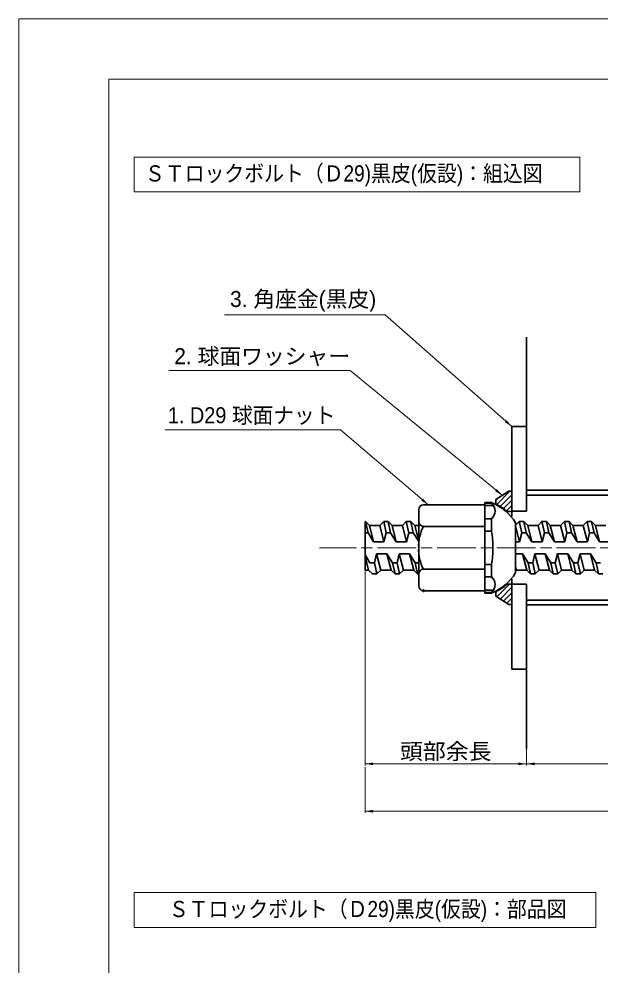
# Model space of a CAD drawing. Units: millimetres at full size, sheet at 1:2; details may follow other scales. Extents: x 1950 to 3632, y 944 to 2132.
# Drawn here: x 1950 to 2310, y 1546 to 2132 of the extents above; entities that cross this region are included whole.
import ezdxf
from ezdxf.enums import TextEntityAlignment as Align

# ---------------------------------------------------------------- set-up
doc = ezdxf.new("R2010")
doc.units = ezdxf.units.MM
doc.header["$LTSCALE"] = 2
doc.header["$PDMODE"] = 32
doc.header["$PDSIZE"] = 1
doc.linetypes.add('CHAIN', pattern=[18.5, 12, -1.5, 3.5, -1.5])
for name, color, linetype, lineweight in [('1外形線', 7, 'Continuous', 35), ('2 細い実線', 3, 'Continuous', 20), ('4中心線', 1, 'CHAIN', 15), ('6寸法線', 4, 'Continuous', 18), ('7 枠・タイトル', 7, 'Continuous', 13), ('Defpoints_2', 7, 'Continuous', 13)]:
    doc.layers.add(name, color=color, linetype=linetype, lineweight=lineweight)
doc.styles.add('ＭＳ Ｐゴシック', font='')
doc.styles.get('ＭＳ Ｐゴシック').set_extended_font_data('MS PGothic')
pattern_1 = [(45, (1327.808, 1566.236), (-1.6838, 1.6838), [])]

# ---------------------------------------------------------------- blocks, each defined once
blk = doc.blocks.new('filled_arrow')
at = {"color": 0, "linetype": 'Continuous', "lineweight": -2}
blk.add_solid([(7.5, 1.25), (0, 0), (7.5, -1.25)], dxfattribs=at)

msp = doc.modelspace()

# ---------------------------------------------------------------- hatches: boundary and pattern name
at = {"layer": '2 細い実線'}
h = msp.add_hatch(dxfattribs=at)
h.set_pattern_fill('USER', color=256, style=0, pattern_type=2)
h.set_pattern_definition(pattern_1)
h.paths.add_polyline_path([(2245.772, 1834.652), (2245.772, 1831.764, -0.0702), (2252.772, 1827.152), (2255.772, 1827.152), (2255.772, 1839.652), (2253.772, 1839.652)])
h = msp.add_hatch(dxfattribs=at)
h.set_pattern_fill('USER', color=256, style=0, pattern_type=2)
h.set_pattern_definition(pattern_1)
h.paths.add_polyline_path([(2255.772, 1782.152), (2252.772, 1782.152, -0.0702), (2245.772, 1777.54), (2245.772, 1774.652), (2253.772, 1769.652), (2255.772, 1769.652)])

# ---------------------------------------------------------------- linework, layer by layer
at = {"layer": '1外形線'}
for p, q in [((2264.773, 1829.781), (2264.776, 1934.928)), ((2255.773, 1827.27), (2255.774, 1879.669)), ((2264.774, 1879.669), (2255.774, 1879.669)), ((2264.774, 1879.669), (2264.773, 1827.27)), ((2255.773, 1841.095), (2255.774, 1852.399)), ((2255.774, 1852.282), (2255.773, 1840.982)), ((2255.774, 1850.297), (2255.773, 1841.095)), ((2245.772, 1834.652), (2253.772, 1839.652)), ((2253.772, 1839.652), (2255.772, 1839.652)), ((2255.772, 1839.652), (2255.772, 1824.099)), ((2464.01, 1840.275), (2264.771, 1840.281)), ((2239.022, 1832.661), (2239.022, 1804.661)), ((2239.022, 1832.661), (2243.022, 1832.661)), ((2243.022, 1832.661), (2243.022, 1832.213)), ((2245.772, 1834.652), (2245.772, 1831.652)), ((2464.01, 1837.275), (2264.771, 1837.281)), ((2198.022, 1828.219), (2198.022, 1804.661)), ((2203.022, 1831.219), (2201.022, 1831.219)), ((2203.022, 1831.219), (2239.022, 1831.219)), ((2239.022, 1832.213), (2243.022, 1832.213)), ((2239.022, 1830.825), (2244.27, 1830.825)), ((2255.772, 1827.152), (2252.772, 1827.152)), ((2264.773, 1827.27), (2255.773, 1827.27)), ((2164.771, 1820.907), (2165.149, 1820.907)), ((2164.771, 1790.907), (2164.771, 1820.907)), ((2165.149, 1820.907), (2167.549, 1818.507)), ((2165.149, 1820.907), (2166.651, 1813.956)), ((2176.349, 1820.907), (2173.949, 1818.507)), ((2176.349, 1820.907), (2179.149, 1820.907)), ((2176.349, 1820.907), (2177.851, 1813.956)), ((2179.149, 1820.907), (2181.549, 1818.507)), ((2179.149, 1820.907), (2180.651, 1813.956)), ((2190.349, 1820.907), (2187.949, 1818.507)), ((2190.349, 1820.907), (2191.851, 1813.956)), ((2190.349, 1820.907), (2193.149, 1820.907)), ((2193.149, 1820.907), (2194.651, 1813.956)), ((2193.149, 1820.907), (2195.549, 1818.507)), ((2239.022, 1822.628), (2243.022, 1822.628)), ((2243.022, 1814.981), (2243.022, 1822.636)), ((2243.022, 1822.628), (2243.022, 1814.922)), ((2260.345, 1820.907), (2258.022, 1818.585)), ((2260.345, 1820.907), (2263.145, 1820.907)), ((2260.345, 1820.907), (2261.846, 1813.956)), ((2263.145, 1820.907), (2265.545, 1818.507)), ((2263.145, 1820.907), (2264.646, 1813.956)), ((2274.345, 1820.907), (2271.945, 1818.507)), ((2274.345, 1820.907), (2275.846, 1813.956)), ((2274.345, 1820.907), (2277.145, 1820.907)), ((2277.145, 1820.907), (2278.646, 1813.956)), ((2277.145, 1820.907), (2279.545, 1818.507)), ((2288.345, 1820.907), (2285.945, 1818.507)), ((2288.345, 1820.907), (2289.846, 1813.956)), ((2288.345, 1820.907), (2291.145, 1820.907)), ((2291.145, 1820.907), (2292.646, 1813.956)), ((2291.145, 1820.907), (2293.545, 1818.507)), ((2302.345, 1820.907), (2299.945, 1818.507)), ((2302.345, 1820.907), (2303.846, 1813.956)), ((2302.345, 1820.907), (2305.145, 1820.907)), ((2305.145, 1820.907), (2306.646, 1813.956)), ((2305.145, 1820.907), (2307.545, 1818.507)), ((2167.549, 1818.507), (2173.949, 1818.507)), ((2167.549, 1818.507), (2170.115, 1808.388)), ((2173.949, 1818.507), (2176.515, 1808.388)), ((2181.549, 1818.507), (2187.949, 1818.507)), ((2181.549, 1818.507), (2184.115, 1808.388)), ((2187.949, 1818.507), (2190.515, 1808.388)), ((2195.549, 1818.507), (2198.022, 1808.755)), ((2195.549, 1818.507), (2198.022, 1818.507)), ((2201.022, 1817.94), (2239.022, 1817.94)), ((2239.022, 1814.922), (2243.022, 1814.922)), ((2258.022, 1820.02), (2258.022, 1804.661)), ((2258.022, 1818.201), (2260.511, 1808.388)), ((2265.545, 1818.507), (2268.111, 1808.388)), ((2265.545, 1818.507), (2271.945, 1818.507)), ((2271.945, 1818.507), (2274.511, 1808.388)), ((2279.545, 1818.507), (2282.111, 1808.388)), ((2279.545, 1818.507), (2285.945, 1818.507)), ((2285.945, 1818.507), (2288.511, 1808.388)), ((2293.545, 1818.507), (2296.111, 1808.388)), ((2293.545, 1818.507), (2299.945, 1818.507)), ((2299.945, 1818.507), (2302.511, 1808.388)), ((2307.545, 1818.507), (2310.111, 1808.388)), ((2307.545, 1818.507), (2313.945, 1818.507)), ((2164.771, 1813.956), (2166.651, 1813.956)), ((2166.651, 1813.956), (2170.115, 1808.388)), ((2177.851, 1813.956), (2176.515, 1808.388)), ((2177.851, 1813.956), (2180.651, 1813.956)), ((2180.651, 1813.956), (2184.115, 1808.388)), ((2191.851, 1813.956), (2190.515, 1808.388)), ((2191.851, 1813.956), (2194.651, 1813.956)), ((2194.651, 1813.956), (2198.022, 1808.538)), ((2261.846, 1813.956), (2260.511, 1808.388)), ((2261.846, 1813.956), (2264.646, 1813.956)), ((2264.646, 1813.956), (2268.111, 1808.388)), ((2275.846, 1813.956), (2274.511, 1808.388)), ((2275.846, 1813.956), (2278.646, 1813.956)), ((2278.646, 1813.956), (2282.111, 1808.388)), ((2289.846, 1813.956), (2288.511, 1808.388)), ((2289.846, 1813.956), (2292.646, 1813.956)), ((2292.646, 1813.956), (2296.111, 1808.388)), ((2303.846, 1813.956), (2302.511, 1808.388)), ((2303.846, 1813.956), (2306.646, 1813.956)), ((2306.646, 1813.956), (2310.111, 1808.388)), ((2170.115, 1808.388), (2176.515, 1808.388)), ((2184.115, 1808.388), (2190.515, 1808.388)), ((2198.022, 1804.661), (2198.022, 1781.102)), ((2239.022, 1776.661), (2239.022, 1804.661)), ((2258.022, 1808.388), (2260.511, 1808.388)), ((2258.022, 1789.301), (2258.022, 1804.661)), ((2268.111, 1808.388), (2274.511, 1808.388)), ((2282.111, 1808.388), (2288.511, 1808.388)), ((2296.111, 1808.388), (2302.511, 1808.388)), ((2310.111, 1808.388), (2316.511, 1808.388)), ((2167.843, 1795.458), (2164.771, 1800.395)), ((2164.771, 1799.478), (2166.945, 1790.907)), ((2170.643, 1795.458), (2171.978, 1801.026)), ((2171.978, 1801.026), (2178.378, 1801.026)), ((2171.978, 1801.026), (2174.545, 1790.907)), ((2178.378, 1801.026), (2180.945, 1790.907)), ((2181.843, 1795.458), (2178.378, 1801.026)), ((2184.643, 1795.458), (2185.978, 1801.026)), ((2185.978, 1801.026), (2188.545, 1790.907)), ((2185.978, 1801.026), (2192.378, 1801.026)), ((2195.843, 1795.458), (2192.378, 1801.026)), ((2192.378, 1801.026), (2194.945, 1790.907)), ((2258.022, 1801.026), (2262.378, 1801.026)), ((2262.378, 1801.026), (2264.945, 1790.907)), ((2265.843, 1795.458), (2262.378, 1801.026)), ((2268.643, 1795.458), (2269.978, 1801.026)), ((2269.978, 1801.026), (2272.545, 1790.907)), ((2269.978, 1801.026), (2276.378, 1801.026)), ((2279.843, 1795.458), (2276.378, 1801.026)), ((2276.378, 1801.026), (2278.945, 1790.907)), ((2282.643, 1795.458), (2283.978, 1801.026)), ((2283.978, 1801.026), (2286.545, 1790.907)), ((2283.978, 1801.026), (2290.378, 1801.026)), ((2293.843, 1795.458), (2290.378, 1801.026)), ((2290.378, 1801.026), (2292.945, 1790.907)), ((2296.643, 1795.458), (2297.978, 1801.026)), ((2297.978, 1801.026), (2300.545, 1790.907)), ((2297.978, 1801.026), (2304.378, 1801.026)), ((2307.843, 1795.458), (2304.378, 1801.026)), ((2304.378, 1801.026), (2306.945, 1790.907)), ((2167.843, 1795.458), (2170.643, 1795.458)), ((2170.643, 1795.458), (2172.145, 1788.507)), ((2181.843, 1795.458), (2184.643, 1795.458)), ((2181.843, 1795.458), (2183.345, 1788.507)), ((2184.643, 1795.458), (2186.145, 1788.507)), ((2195.843, 1795.458), (2197.345, 1788.507)), ((2195.843, 1795.458), (2198.022, 1795.458)), ((2239.022, 1794.399), (2243.022, 1794.399)), ((2243.022, 1786.693), (2243.022, 1794.399)), ((2243.022, 1794.34), (2243.022, 1786.685)), ((2258.022, 1792.967), (2258.545, 1790.907)), ((2265.843, 1795.458), (2267.345, 1788.507)), ((2265.843, 1795.458), (2268.643, 1795.458)), ((2268.643, 1795.458), (2270.145, 1788.507)), ((2279.843, 1795.458), (2282.643, 1795.458)), ((2279.843, 1795.458), (2281.345, 1788.507)), ((2282.643, 1795.458), (2284.145, 1788.507)), ((2293.843, 1795.458), (2296.643, 1795.458)), ((2293.843, 1795.458), (2295.345, 1788.507)), ((2296.643, 1795.458), (2298.145, 1788.507)), ((2307.843, 1795.458), (2310.643, 1795.458)), ((2307.843, 1795.458), (2309.345, 1788.507)), ((2164.771, 1790.907), (2166.945, 1790.907)), ((2169.345, 1788.507), (2166.945, 1790.907)), ((2169.345, 1788.507), (2172.145, 1788.507)), ((2172.145, 1788.507), (2174.545, 1790.907)), ((2174.545, 1790.907), (2180.945, 1790.907)), ((2183.345, 1788.507), (2180.945, 1790.907)), ((2183.345, 1788.507), (2186.145, 1788.507)), ((2186.145, 1788.507), (2188.545, 1790.907)), ((2188.545, 1790.907), (2194.945, 1790.907)), ((2197.345, 1788.507), (2194.945, 1790.907)), ((2197.345, 1788.507), (2198.025, 1788.507)), ((2201.019, 1791.382), (2239.022, 1791.382)), ((2239.022, 1786.693), (2243.022, 1786.693)), ((2258.022, 1790.385), (2258.545, 1790.907)), ((2258.545, 1790.907), (2264.945, 1790.907)), ((2267.345, 1788.507), (2264.945, 1790.907)), ((2267.345, 1788.507), (2270.145, 1788.507)), ((2270.145, 1788.507), (2272.545, 1790.907)), ((2272.545, 1790.907), (2278.945, 1790.907)), ((2281.345, 1788.507), (2278.945, 1790.907)), ((2281.345, 1788.507), (2284.145, 1788.507)), ((2284.145, 1788.507), (2286.545, 1790.907)), ((2286.545, 1790.907), (2292.945, 1790.907)), ((2295.345, 1788.507), (2292.945, 1790.907)), ((2295.345, 1788.507), (2298.145, 1788.507)), ((2298.145, 1788.507), (2300.545, 1790.907)), ((2300.545, 1790.907), (2306.945, 1790.907)), ((2309.345, 1788.507), (2306.945, 1790.907)), ((2309.345, 1788.507), (2312.145, 1788.507)), ((2255.772, 1782.152), (2252.772, 1782.152)), ((2255.772, 1782.07), (2255.77, 1729.669)), ((2255.771, 1768.669), (2255.772, 1782.07)), ((2255.772, 1785.205), (2255.772, 1769.652)), ((2264.772, 1782.07), (2255.772, 1782.07)), ((2264.77, 1729.669), (2264.772, 1782.07)), ((2264.77, 1680.354), (2264.772, 1779.781)), ((2203.022, 1778.102), (2201.022, 1778.102)), ((2203.022, 1778.102), (2239.022, 1778.102)), ((2239.022, 1778.496), (2244.27, 1778.496)), ((2239.022, 1777.108), (2243.022, 1777.108)), ((2239.022, 1776.661), (2243.022, 1776.661)), ((2243.022, 1776.661), (2243.022, 1777.108)), ((2245.772, 1777.652), (2245.772, 1774.652)), ((2245.772, 1774.652), (2253.772, 1769.652)), ((2253.772, 1769.652), (2255.772, 1769.652)), ((2255.771, 1757.365), (2255.771, 1768.669)), ((2255.771, 1757.282), (2255.771, 1768.582)), ((2464.007, 1772.275), (2264.769, 1772.281)), ((2464.007, 1769.275), (2264.769, 1769.281)), ((2264.77, 1729.669), (2255.77, 1729.669))]:
    msp.add_line(p, q, dxfattribs=at)
for centre, radius, start, end in [((2232.252, 1804.661), 30, 30.79551, 68.9612), ((2201.022, 1828.219), 3, 90, 180), ((2239.089, 1827.42), 6.2, 309.37538, 50.62462), ((2232.929, 1804.652), 30, 48.59038, 64.65267), ((2201.022, 1820.94), 3, 180, 270), ((2222.986, 1805.999), 25, 151.46982, 183.06912), ((2193.207, 1804.889), 50.815, 359.71721, 11.38695), ((2222.986, 1803.322), 25, 176.93088, 208.53018), ((2193.207, 1804.432), 50.815, 348.61305, 0.28279), ((2201.022, 1788.382), 3, 90, 180), ((2232.252, 1804.661), 30, 291.0388, 329.20449), ((2239.089, 1781.901), 6.2, 309.37538, 50.62462), ((2201.022, 1781.102), 3, 180, 270), ((2232.929, 1804.652), 30, 295.34733, 311.40962)]:
    msp.add_arc(centre, radius, start, end, dxfattribs=at)
msp.add_point((2201.022, 1778.102), dxfattribs=at)
at = {"layer": '4中心線'}
msp.add_line((3528.467, 1804.661), (2136.53, 1804.661), dxfattribs=at)
at = {"layer": '6寸法線'}
for p, q in [((2164.771, 1790.845), (2164.771, 1669.983)), ((2264.764, 1682.74), (2264.764, 1669.983)), ((2264.764, 1680.285), (2264.764, 1669.983)), ((2164.771, 1670.983), (2264.764, 1670.983)), ((2164.771, 1668.92), (2164.771, 1640.647)), ((2264.764, 1670.983), (2464.002, 1670.983)), ((2164.771, 1641.647), (3472.745, 1641.647))]:
    msp.add_line(p, q, dxfattribs=at)
for points in [[(2255.777, 1879.669), (2252.024, 1882.973), (2177.248, 1948.78), (2077.838, 1948.78)], [(2249.772, 1837.152), (2245.906, 1840.323), (2155.551, 1914.443), (2043.224, 1914.443)], [(2203.945, 1831.219), (2200.143, 1834.467), (2149.539, 1877.703), (2040.937, 1877.703)]]:
    msp.add_lwpolyline(points, dxfattribs=at)
at = {"layer": '7 枠・タイトル'}
for p, q in [((2006.049, 981.142), (2006.049, 2094.695)), ((3576.745, 2094.695), (2006.049, 2094.695)), ((2021.887, 2046.44), (2297.791, 2046.44)), ((2021.887, 2046.44), (2021.887, 2024.869)), ((2297.791, 2046.44), (2297.791, 2024.869)), ((2021.887, 2024.869), (2297.791, 2024.869)), ((2021.887, 1591.278), (2307.743, 1591.278)), ((2021.887, 1591.278), (2021.887, 1569.707)), ((2307.743, 1591.278), (2307.743, 1569.707)), ((2021.887, 1569.707), (2307.743, 1569.707))]:
    msp.add_line(p, q, dxfattribs=at)
at = {"layer": 'Defpoints_2'}
msp.add_lwpolyline([(1950.397, 943.919), (3632.397, 943.919), (3632.397, 2131.919), (1950.397, 2131.919)], close=True, dxfattribs=at)

# ---------------------------------------------------------------- block references
at = {"layer": '6寸法線', "xscale": 0.667, "yscale": 0.667}
for p, rotation in [((2255.777, 1879.669), 138.7), ((2249.772, 1837.152), 140.6), ((2203.945, 1831.219), 139.5), ((2264.764, 1670.983), 180)]:
    msp.add_blockref('filled_arrow', p, dxfattribs=dict(at, rotation=rotation))
for p in [(2164.771, 1670.983), (2264.764, 1670.983), (2164.771, 1641.647)]:
    msp.add_blockref('filled_arrow', p, dxfattribs=at)

# ---------------------------------------------------------------- texts
at = {"layer": '6寸法線', "color": 7, "style": 'ＭＳ Ｐゴシック'}
for s, p in [('3. 角座金(黒皮)', (2081.191, 1950.703)), ('2. 球面ワッシャー', (2046.645, 1915.311))]:
    msp.add_text(s, height=9.897, dxfattribs=at).set_placement(p, align=Align.BOTTOM_LEFT)
at = {"layer": '6寸法線', "color": 7, "style": 'ＭＳ Ｐゴシック', "width": 0.95}
msp.add_text('1. D29 球面ナット', height=9.897, dxfattribs=at).set_placement((2042.666, 1878.772), align=Align.BOTTOM_LEFT)
at = {"layer": '6寸法線', "style": 'ＭＳ Ｐゴシック', "width": 1.05}
msp.add_text('頭部余長', height=9.897, dxfattribs=at).set_placement((2214.767, 1678.716), align=Align.MIDDLE_CENTER)
at = {"layer": '7 枠・タイトル', "style": 'ＭＳ Ｐゴシック', "width": 0.9}
for s, p in [('ＳＴロックボルト（Ｄ29)黒皮(仮設)：組込図', (2028.44, 2028.315)), ('ＳＴロックボルト（Ｄ29)黒皮(仮設)：部品図', (2043.274, 1573.145))]:
    msp.add_text(s, height=10.02, dxfattribs=at).set_placement(p, align=Align.BOTTOM_LEFT)

doc.saveas('drawing.dxf')
